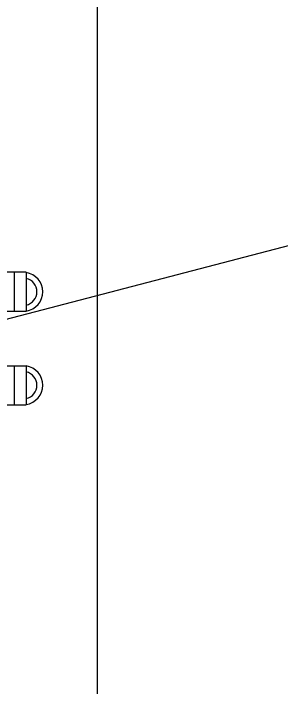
# Model space of a CAD drawing. Header units: millimetres. Extents: x 0 to 841, y 0 to 594.
# Drawn here: x 368.23 to 375.12, y 364.66 to 381.96 of the extents above; entities that cross this region are included whole.
import ezdxf

# ---------------------------------------------------------------- set-up
doc = ezdxf.new("R2010")
doc.units = ezdxf.units.MM
doc.header["$LTSCALE"] = 46.255
doc.layers.get('0').update_dxf_attribs({"linetype": 'CONTINUOUS'})
doc.layers.add('ASSEM_MEM', color=7, linetype='CONTINUOUS')
doc.layers.add('DETAIL', color=7, linetype='CONTINUOUS')
doc.styles.get("Standard").update_dxf_attribs({"font": 'txt', "width": 0.8})
doc.dimstyles.get("Standard").update_dxf_attribs({"dimtxt": 3, "dimasz": 2.1, "dimexe": 2, "dimexo": 1, "dimtad": 1, "dimzin": 0, "dimdsep": 46, "dimtxsty": 'STANDARD', "dimblk": '_FILLED', "dimblk1": '_FILLED', "dimblk2": '_FILLED', "dimcen": 0.09, "dimazin": 0, "dimtol": 1, "dimtp": 0.01, "dimtm": 0.01, "dimtfac": 1, "dimtofl": 0, "dimtmove": 0, "dimatfit": 3, "dimldrblk": '_FILLED', "dimfxl": 1, "dimtolj": 1, "dimtzin": 0, "dimarcsym": 0})

# ---------------------------------------------------------------- blocks, each defined once
blk = doc.blocks.new('_FILLED')
at = {"color": 0, "linetype": 'BYBLOCK'}
blk.add_solid([(0, 0), (-1, 0.1667), (-1, -0.1667)], dxfattribs=at)

msp = doc.modelspace()

# ---------------------------------------------------------------- linework, layer by layer
at = {"layer": 'ASSEM_MEM', "color": 3, "linetype": 'CONTINUOUS'}
msp.add_line((370.39, 352.925), (370.39, 520.925), dxfattribs=at)
at = {"layer": 'ASSEM_MEM', "color": 7, "linetype": 'CONTINUOUS'}
for p, q in [((368.555, 375.315), (366.925, 375.315)), ((368.255, 374.315), (368.255, 375.315)), ((368.555, 375.315), (368.555, 374.315)), ((366.925, 374.315), (368.555, 374.315)), ((366.925, 372.915), (368.555, 372.915)), ((368.255, 371.915), (368.255, 372.915)), ((368.555, 372.915), (368.555, 371.915)), ((366.925, 371.915), (368.555, 371.915))]:
    msp.add_line(p, q, dxfattribs=at)
for centre, radius, start, end in [((368.48, 374.815), 0.5, 278.6287, 81.3713), ((368.48, 374.815), 0.35, 282.3751, 77.6249), ((368.48, 372.415), 0.5, 278.6287, 81.3713), ((368.48, 372.415), 0.35, 282.3751, 77.6249)]:
    msp.add_arc(centre, radius, start, end, dxfattribs=at)

# ---------------------------------------------------------------- leaders
at = {"layer": 'DETAIL', "color": 7, "linetype": 'CONTINUOUS'}
for points in [[(351.19, 394.425), (358.375, 348.257), (374.621, 338.716)], [(363.558, 390.499), (387.205, 381.683)], [(363.175, 372.841), (387.073, 379.078)]]:
    msp.add_leader(points, dimstyle='STANDARD', override={"dimtad": 0}, dxfattribs=at)

doc.saveas('drawing.dxf')
